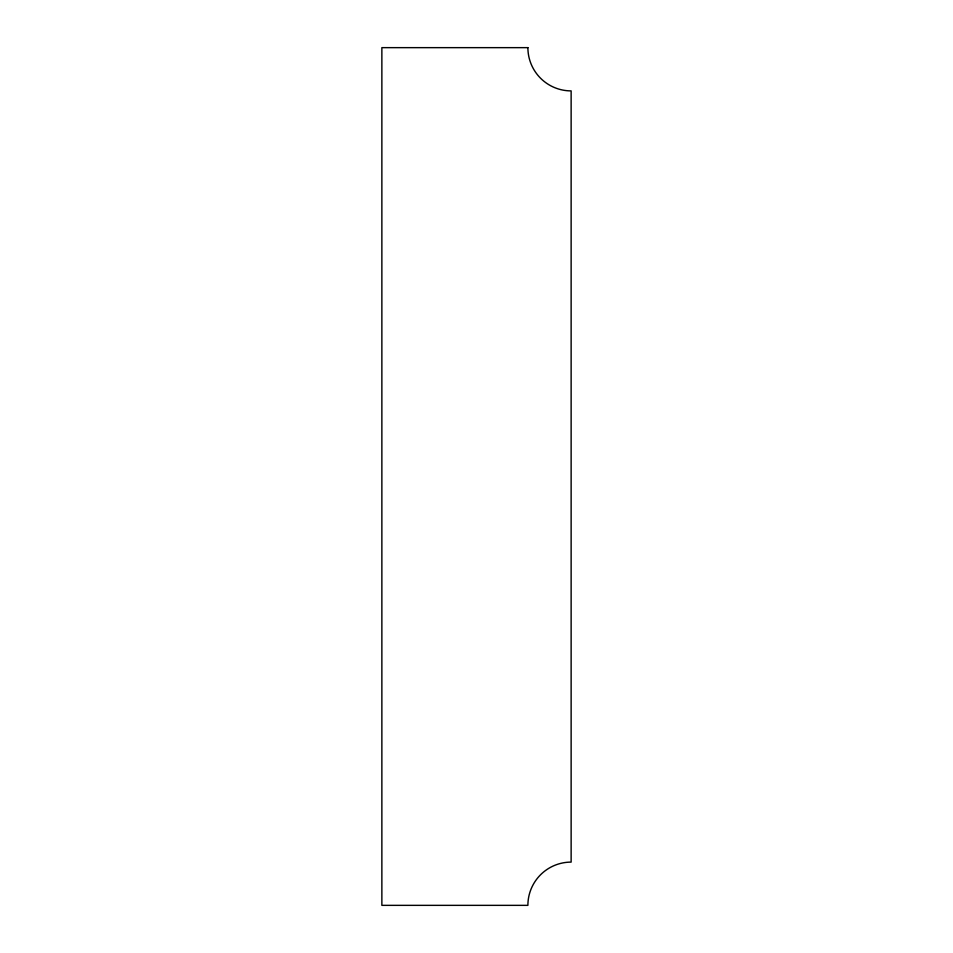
<?xml version="1.0" encoding="UTF-8"?>
<svg xmlns="http://www.w3.org/2000/svg" width="953" height="953" viewBox="0 0 953 953"><rect width="100%" height="100%" fill="white"/><g stroke="black" fill="none" stroke-linecap="round" stroke-linejoin="round"><path stroke-width="1.43" d="M527.891 47.65L381.867 47.65L381.867 905.35L527.891 905.35A43.242 43.242 0 0 1 571.133 862.108L571.133 90.892A43.242 43.242 0 0 1 527.891 47.65"/></g></svg>
